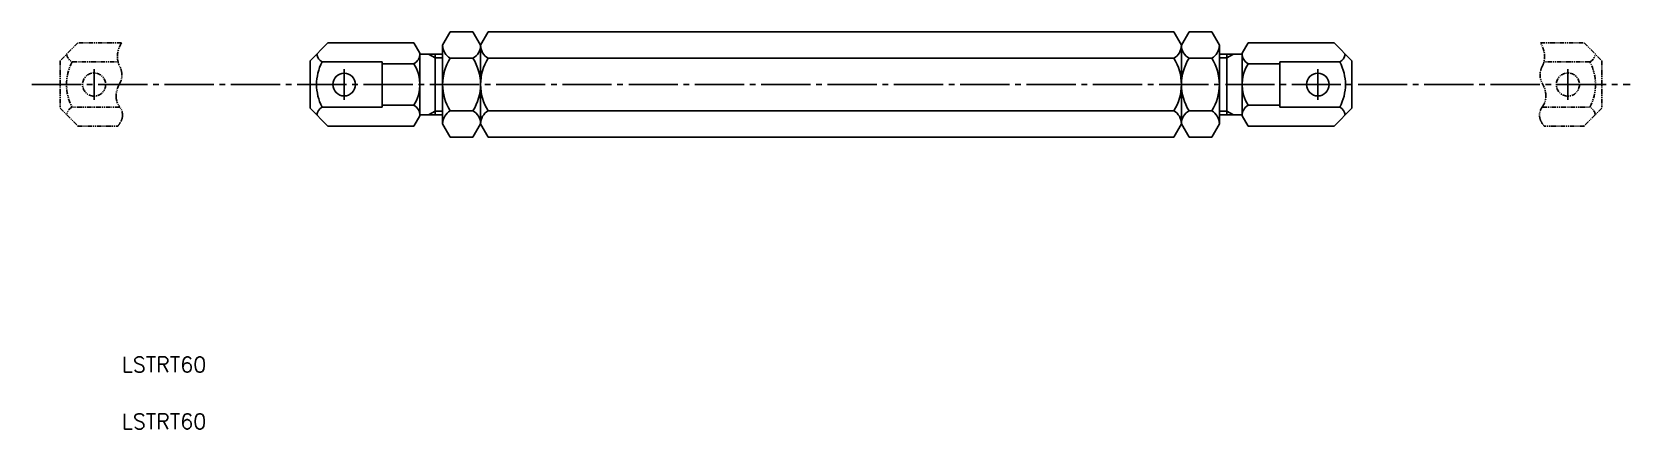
# Model space of a CAD drawing. Extents: x 60 to 482, y -157 to -52.
import ezdxf

# ---------------------------------------------------------------- set-up
doc = ezdxf.new("R2010")
doc.units = 0
doc.linetypes.add('CENTER', pattern=[17.5, 13, -1.5, 1.5, -1.5])
doc.linetypes.add('PHANTOM', pattern=[2.5, 1.25, -0.25, 0.25, -0.25, 0.25, -0.25])
doc.layers.get('0').update_dxf_attribs({"linetype": 'CONTINUOUS'})
doc.layers.add('CENTER', color=1, linetype='CENTER')
doc.styles.get("Standard").update_dxf_attribs({"font": 'txt.shx', "bigfont": '@extfont2.shx'})

msp = doc.modelspace()

# ---------------------------------------------------------------- linework, layer by layer
at = {"color": 3, "linetype": 'PHANTOM'}
for p, q in [((72.27, -54.8), (67.55, -59.52)), ((83.78, -54.8), (72.27, -54.8)), ((458.32, -54.8), (469.83, -54.8)), ((469.83, -54.8), (474.55, -59.52)), ((67.55, -59.52), (67.55, -72.02)), ((70.72, -59.82), (82.88, -59.82)), ((471.38, -59.82), (459.22, -59.82)), ((474.55, -59.52), (474.55, -72.02)), ((67.55, -72.02), (72.27, -76.74)), ((83.36, -71.71), (70.72, -71.71)), ((458.74, -71.71), (471.38, -71.71)), ((474.55, -72.02), (469.83, -76.74)), ((72.27, -76.74), (82.81, -76.74)), ((469.83, -76.74), (459.3, -76.74))]:
    msp.add_line(p, q, dxfattribs=at)
at = {"color": 7, "linetype": 'CONTINUOUS'}
for p, q in [((138.27, -54.8), (133.55, -59.52)), ((160.97, -54.8), (138.27, -54.8)), ((160.97, -54.8), (162.55, -57.54)), ((170.55, -51.91), (168.55, -55.38)), ((170.55, -51.91), (176.55, -51.91)), ((176.55, -51.91), (178.55, -55.38)), ((178.55, -55.38), (180.55, -51.91)), ((180.55, -51.91), (361.55, -51.91)), ((363.55, -55.38), (361.55, -51.91)), ((365.55, -51.91), (363.55, -55.38)), ((371.55, -51.91), (365.55, -51.91)), ((371.55, -51.91), (373.55, -55.38)), ((381.14, -54.8), (379.55, -57.54)), ((381.14, -54.8), (403.83, -54.8)), ((403.83, -54.8), (408.55, -59.52)), ((162.55, -73.99), (162.55, -57.54)), ((162.55, -57.77), (168.55, -57.77)), ((166.54, -57.77), (166.54, -73.77)), ((168.55, -55.38), (168.55, -76.16)), ((170.55, -58.84), (176.55, -58.84)), ((178.55, -76.16), (178.55, -55.38)), ((180.55, -58.84), (361.55, -58.84)), ((363.55, -76.16), (363.55, -55.38)), ((371.55, -58.84), (365.55, -58.84)), ((373.55, -55.38), (373.55, -76.16)), ((379.55, -57.77), (373.55, -57.77)), ((375.56, -57.77), (375.56, -73.77)), ((379.55, -73.99), (379.55, -57.54)), ((133.55, -59.52), (133.55, -72.02)), ((136.72, -59.82), (152.55, -59.82)), ((152.55, -59.82), (152.55, -71.71)), ((152.55, -60.28), (160.97, -60.28)), ((389.55, -60.28), (381.14, -60.28)), ((389.55, -59.82), (389.55, -71.71)), ((405.38, -59.82), (389.55, -59.82)), ((408.55, -59.52), (408.55, -72.02)), ((152.55, -71.25), (160.97, -71.25)), ((389.55, -71.25), (381.14, -71.25)), ((133.55, -72.02), (138.27, -76.74)), ((152.55, -71.71), (136.72, -71.71)), ((162.55, -73.99), (160.97, -76.74)), ((168.55, -73.77), (162.55, -73.77)), ((170.55, -72.7), (176.55, -72.7)), ((180.55, -72.7), (361.55, -72.7)), ((371.55, -72.7), (365.55, -72.7)), ((373.55, -73.77), (379.55, -73.77)), ((379.55, -73.99), (381.14, -76.74)), ((389.55, -71.71), (405.38, -71.71)), ((408.55, -72.02), (403.83, -76.74)), ((138.27, -76.74), (160.97, -76.74)), ((170.55, -79.62), (168.55, -76.16)), ((170.55, -79.62), (176.55, -79.62)), ((176.55, -79.62), (178.55, -76.16)), ((178.55, -76.16), (180.55, -79.62)), ((361.55, -79.62), (180.55, -79.62)), ((363.55, -76.16), (361.55, -79.62)), ((365.55, -79.62), (363.55, -76.16)), ((371.55, -79.62), (365.55, -79.62)), ((371.55, -79.62), (373.55, -76.16)), ((403.83, -76.74), (381.14, -76.74))]:
    msp.add_line(p, q, dxfattribs=at)
at = {"color": 3, "linetype": 'CONTINUOUS'}
for p, q in [((166.54, -58.77), (164.81, -57.77)), ((168.55, -58.77), (166.54, -58.77)), ((373.55, -58.77), (375.56, -58.77)), ((375.56, -58.77), (377.29, -57.77)), ((166.54, -72.77), (164.81, -73.77)), ((168.55, -72.77), (166.54, -72.77)), ((373.55, -72.77), (375.56, -72.77)), ((375.56, -72.77), (377.29, -73.77))]:
    msp.add_line(p, q, dxfattribs=at)
at = {"color": 3, "linetype": 'PHANTOM'}
for centre in [(76.55, -65.77), (465.55, -65.77)]:
    msp.add_circle(centre, 3.05, dxfattribs=at)
at = {"color": 7, "linetype": 'CONTINUOUS'}
for centre in [(142.55, -65.77), (399.55, -65.77)]:
    msp.add_circle(centre, 3, dxfattribs=at)
at = {"color": 3, "linetype": 'PHANTOM'}
for centre, radius, start, end in [((91.61, -59.32), 9.05, 149.9845, 165.7903), ((450.49, -59.32), 9.05, 14.2096, 30.0155), ((72.17, -57.31), 2.9, 188.9649, 240.0291), ((87.88, -58.38), 5.19, 165.7903, 186.7012), ((88.67, -58.28), 5.99, 186.7012, 206.9942), ((453.43, -58.28), 5.99, 333.0058, 353.2988), ((454.23, -58.38), 5.19, 353.2988, 14.2096), ((469.93, -57.31), 2.9, 299.9709, 351.0351), ((82.18, -65.77), 12.91, 152.5782, 207.4218), ((79.02, -63.3), 4.86, 329.3867, 4.9692), ((78.79, -63.32), 5.1, 4.9692, 26.9942), ((463.08, -63.3), 4.86, 175.0308, 210.6133), ((463.31, -63.32), 5.1, 153.0058, 175.0308), ((459.92, -65.77), 12.91, 332.5782, 27.4218), ((88.41, -68.85), 6.05, 149.3867, 181.195), ((453.69, -68.85), 6.05, 358.805, 30.6133), ((86.84, -68.89), 4.48, 181.195, 217.3587), ((80.33, -73.86), 3.72, 357.5348, 37.3587), ((461.78, -73.86), 3.72, 142.6413, 182.4652), ((455.26, -68.89), 4.48, 322.6413, 358.805), ((72.17, -74.23), 2.9, 119.9709, 171.0351), ((77.58, -72.41), 6.78, 320.3655, 335.5119), ((80.82, -73.88), 3.23, 335.5119, 357.5348), ((461.29, -73.88), 3.23, 182.4652, 204.4881), ((464.52, -72.41), 6.78, 204.4881, 219.6345), ((469.93, -74.23), 2.9, 8.9649, 60.0291)]:
    msp.add_arc(centre, radius, start, end, dxfattribs=at)
at = {"color": 7, "linetype": 'CONTINUOUS'}
for centre, radius, start, end in [((138.17, -57.31), 2.9, 188.9649, 240.0291), ((159.39, -57.54), 3.17, 299.9563, 359.9563), ((172.55, -55.38), 4, 180.0588, 240.0588), ((181.54, -65.77), 12.99, 147.7596, 212.2404), ((174.55, -55.38), 4, 299.9412, 359.9412), ((165.56, -65.77), 12.99, 327.7596, 32.2404), ((182.55, -55.38), 4, 180.0588, 240.0588), ((191.54, -65.77), 12.99, 147.7596, 180), ((359.55, -55.38), 4, 299.9405, 359.943), ((350.56, -65.77), 12.99, 359.9989, 32.2407), ((367.55, -55.37), 4, 180.0666, 240.0559), ((376.54, -65.77), 12.99, 147.7566, 212.2434), ((369.55, -55.38), 4, 299.9412, 359.9412), ((360.56, -65.77), 12.99, 327.7596, 32.2404), ((382.72, -57.54), 3.17, 180.0437, 240.0437), ((403.93, -57.31), 2.9, 299.9709, 351.0351), ((148.18, -65.77), 12.91, 152.5782, 207.4218), ((152.27, -65.77), 10.28, 327.7689, 32.2311), ((389.84, -65.77), 10.28, 147.7689, 212.2311), ((393.92, -65.77), 12.91, 332.5782, 27.4218), ((191.54, -65.77), 12.99, 180, 212.2404), ((350.56, -65.77), 12.99, 327.7593, 0.0011), ((159.39, -73.99), 3.17, 0.0437, 60.0437), ((382.72, -73.99), 3.17, 119.9563, 179.9563), ((138.17, -74.23), 2.9, 119.9709, 171.0351), ((172.55, -76.16), 4, 119.9412, 179.9412), ((174.55, -76.16), 4, 0.0588, 60.0588), ((182.55, -76.16), 4, 119.9412, 179.9412), ((359.55, -76.16), 4, 0.057, 60.0595), ((367.55, -76.16), 4, 119.9441, 179.9334), ((369.55, -76.16), 4, 0.0588, 60.0588), ((403.93, -74.23), 2.9, 8.9649, 60.0291)]:
    msp.add_arc(centre, radius, start, end, dxfattribs=at)
at = {"layer": 'CENTER', "color": 1, "linetype": 'CENTER'}
for p, q in [((76.55, -61.72), (76.55, -69.82)), ((142.55, -61.72), (142.55, -69.82)), ((399.55, -61.72), (399.55, -69.82)), ((465.55, -61.72), (465.55, -69.82)), ((60.15, -65.77), (481.95, -65.77))]:
    msp.add_line(p, q, dxfattribs=at)

# ---------------------------------------------------------------- texts
at = {"color": 7, "linetype": 'CONTINUOUS'}
for p in [(83.87, -141.63), (83.87, -156.63)]:
    msp.add_text('LSTRT60', height=4, dxfattribs=at).set_placement(p)

doc.saveas('drawing.dxf')
